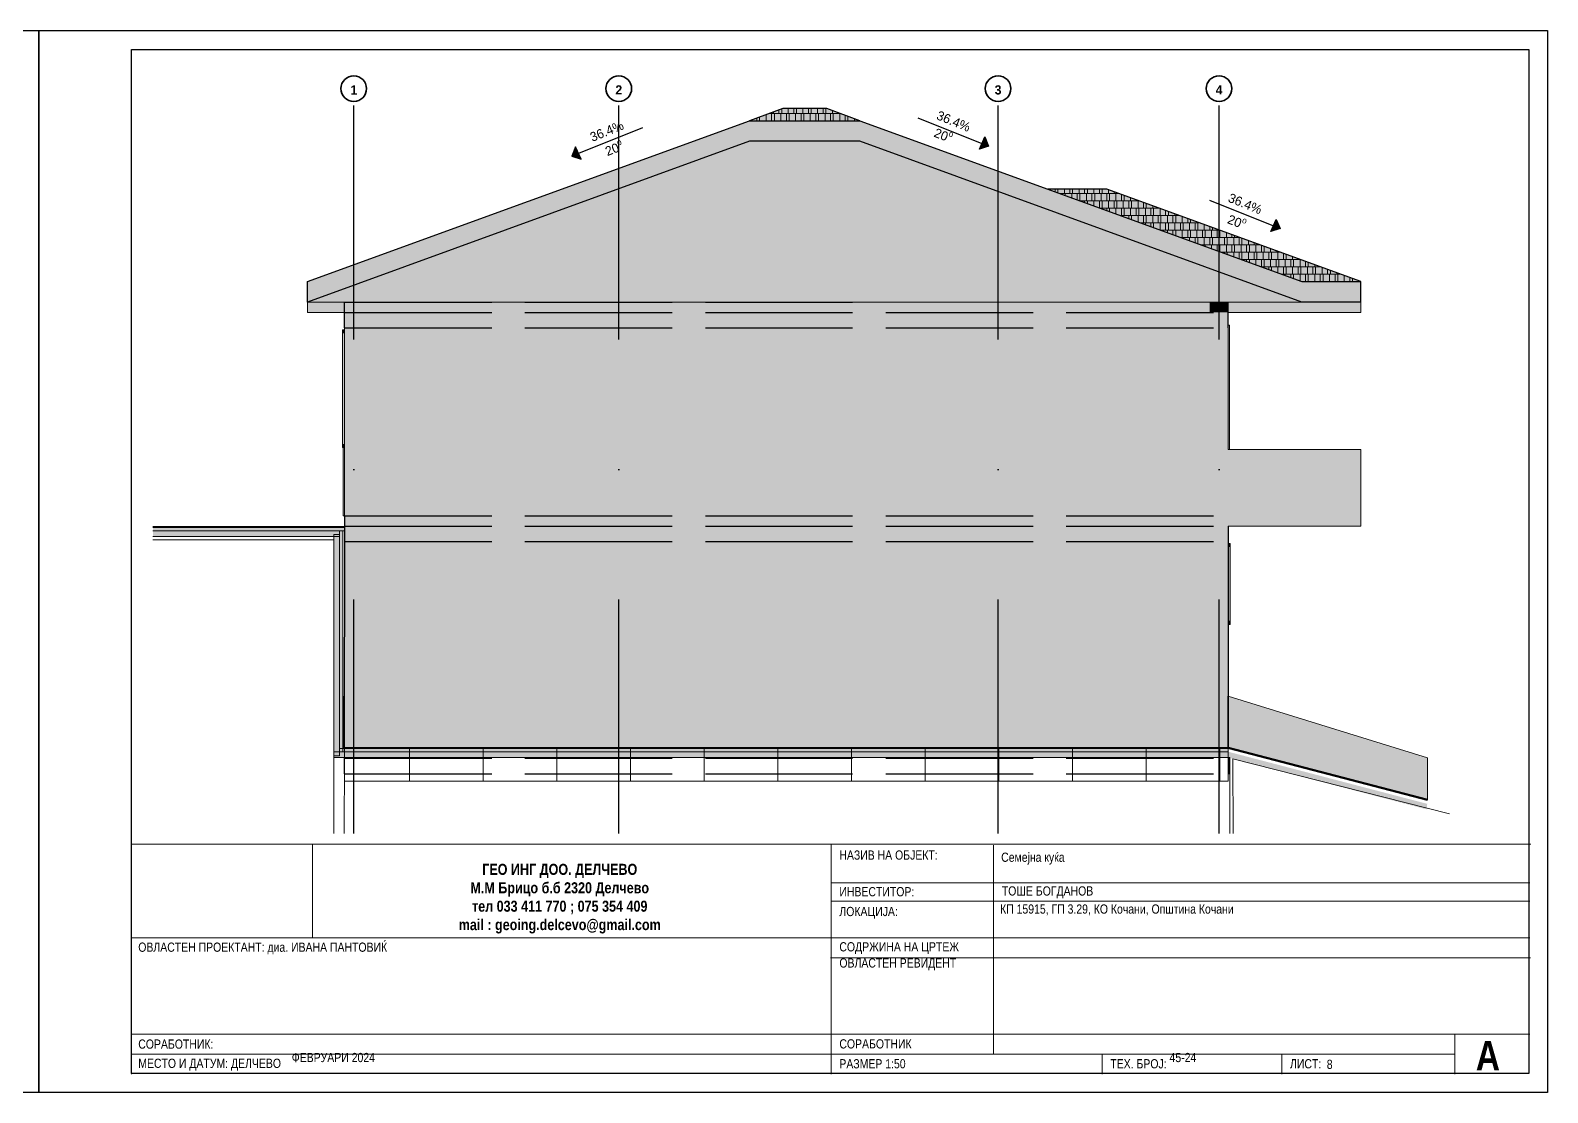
# Model space of a CAD drawing. Extents: x -1929 to 256751, y -18317 to 36108.
# Drawn here: x 13694 to 15754, y 29 to 1470 of the extents above; entities that cross this region are included whole.
import ezdxf

# ---------------------------------------------------------------- set-up
doc = ezdxf.new("R2010")
doc.units = 0
doc.header["$LTSCALE"] = 5
doc.header["$MEASUREMENT"] = 0
doc.linetypes.add('- Осеви линии', pattern=[670.277762, 317.5, -176.388889, 0, -176.388874])
doc.linetypes.add('- Скирити линии', pattern=[245, 200, -45])
for name, color, linetype in [('1 _ Конструкция - Недефинирани обекти.Structural - Bearing', 7, 'Continuous'), ('1 _ Плочи - Основни.Structural - Bearing', 7, 'Continuous'), ('4 _ - Фрагмент - Разрез.2D Elements', 7, 'Continuous'), ('4 _ - Щриховки - Основни.2D Elements', 7, 'Continuous'), ('7 _ - Основни елементи.2D Elements', 7, 'Continuous'), ('A-Terrain', 7, 'Continuous'), ('A-walls inter 12', 7, 'Continuous'), ('KEREMIDI', 7, 'Continuous'), ('Structural - Bearing', 7, 'Continuous')]:
    doc.layers.add(name, color=color, linetype=linetype)
doc.styles.add('GENERATED_STYLE_1', font='GOTHIC.TTF')
doc.styles.add('GENERATED_STYLE_2', font='GOTHICB.TTF')

# ---------------------------------------------------------------- blocks, each defined once
blk = doc.blocks.new('*X19')
at = {"layer": 'KEREMIDI', "color": 250, "linetype": 'Continuous', "lineweight": 13, "ltscale": 0.01, "true_color": 0x2a2a2a}
for p, q in [((19862, 26834), (19862, 26835)), ((20012, 26816), (20012, 26889)), ((20086, 26834), (20086, 26916)), ((20262, 26834), (20262, 26980)), ((20359, 27015), (20612, 27015)), ((20412, 26816), (20412, 27015)), ((20462, 27033), (20462, 27053)), ((20486, 26834), (20486, 26998)), ((20612, 27108), (20612, 27015)), ((20612, 27015), (21412, 27015)), ((20662, 26834), (20662, 26998)), ((20686, 27033), (20686, 27135)), ((20812, 26816), (20812, 27015)), ((20862, 27033), (20862, 27144)), ((20886, 26834), (20886, 26998)), ((21012, 27015), (21012, 27144)), ((21062, 26834), (21062, 26998)), ((21086, 27033), (21086, 27144)), ((21212, 26816), (21212, 27015)), ((21262, 27033), (21262, 27144)), ((21286, 26834), (21286, 26998)), ((21412, 27144), (21412, 27015)), ((21412, 27015), (22212, 27015)), ((21462, 26834), (21462, 26998)), ((21486, 27033), (21486, 27144)), ((21612, 26816), (21612, 27015)), ((21662, 27033), (21662, 27144)), ((21686, 26834), (21686, 26998)), ((21812, 27015), (21812, 27144)), ((21862, 26834), (21862, 26998)), ((21886, 27033), (21886, 27144)), ((22012, 26816), (22012, 27015)), ((22062, 27033), (22062, 27089)), ((22086, 26834), (22086, 26998)), ((22212, 27035), (22212, 27015)), ((22212, 27015), (22265, 27015)), ((22262, 26834), (22262, 26998)), ((22412, 26816), (22412, 26962)), ((22486, 26834), (22486, 26935)), ((22662, 26834), (22662, 26871))]:
    blk.add_line(p, q, dxfattribs=at)
blk = doc.blocks.new('*X20')
at = {"layer": 'KEREMIDI', "color": 250, "linetype": 'Continuous', "lineweight": 13, "ltscale": 0.01, "true_color": 0x2a2a2a}
for p, q in [((27962, 24942), (27962, 24960)), ((28112, 24887), (28112, 24960)), ((28186, 24860), (28186, 24960)), ((28712, 24837), (28250, 24837)), ((28312, 24815), (28312, 24837)), ((28362, 24855), (28362, 24960)), ((28386, 24788), (28386, 24820)), ((28512, 24837), (28512, 24960)), ((28562, 24724), (28562, 24820)), ((28586, 24855), (28586, 24960)), ((29512, 24837), (28712, 24837)), ((28712, 24837), (28712, 24669)), ((28762, 24855), (28762, 24960)), ((28786, 24656), (28786, 24820)), ((28912, 24837), (28912, 24960)), ((28962, 24656), (28962, 24820)), ((28986, 24855), (28986, 24960)), ((29112, 24638), (29112, 24837)), ((29162, 24855), (29162, 24960)), ((29186, 24656), (29186, 24820)), ((29312, 24837), (29312, 24960)), ((29362, 24656), (29362, 24820)), ((29386, 24855), (29386, 24960)), ((29850, 24837), (29512, 24837)), ((29512, 24837), (29512, 24638)), ((29562, 24855), (29562, 24942)), ((29586, 24656), (29586, 24820)), ((29712, 24837), (29712, 24887)), ((29762, 24656), (29762, 24820)), ((29786, 24855), (29786, 24860)), ((29912, 24638), (29912, 24815)), ((29986, 24656), (29986, 24788)), ((30162, 24656), (30162, 24724)), ((28796, 24638), (29512, 24638)), ((28912, 24596), (28912, 24638)), ((28986, 24569), (28986, 24621)), ((29162, 24505), (29162, 24621)), ((29312, 24451), (29312, 24638)), ((29512, 24439), (29343, 24439)), ((29386, 24456), (29386, 24621)), ((29512, 24638), (30312, 24638)), ((30312, 24439), (29512, 24439)), ((29512, 24439), (29512, 24378)), ((29562, 24456), (29562, 24621)), ((29586, 24351), (29586, 24422)), ((29712, 24439), (29712, 24638)), ((29762, 24287), (29762, 24422)), ((29786, 24456), (29786, 24621)), ((29912, 24240), (29912, 24439)), ((29962, 24456), (29962, 24621)), ((29986, 24257), (29986, 24422)), ((30112, 24439), (30112, 24638)), ((30162, 24257), (30162, 24422)), ((30186, 24456), (30186, 24621)), ((30312, 24669), (30312, 24638)), ((30312, 24638), (30396, 24638)), ((30943, 24439), (30312, 24439)), ((30312, 24439), (30312, 24240)), ((30362, 24456), (30362, 24621)), ((30386, 24257), (30386, 24422)), ((30512, 24439), (30512, 24596)), ((30562, 24257), (30562, 24422)), ((30586, 24456), (30586, 24569)), ((30712, 24240), (30712, 24439)), ((30762, 24456), (30762, 24505)), ((30786, 24257), (30786, 24422)), ((30912, 24439), (30912, 24451)), ((30962, 24257), (30962, 24422)), ((31112, 24378), (31112, 24240)), ((31186, 24257), (31186, 24351)), ((29890, 24240), (30312, 24240)), ((29962, 24214), (29962, 24223)), ((30112, 24159), (30112, 24240)), ((30186, 24133), (30186, 24223)), ((30312, 24240), (31112, 24240)), ((30362, 24068), (30362, 24223)), ((31112, 24041), (30437, 24041)), ((30512, 24041), (30512, 24240)), ((30562, 23996), (30562, 24024)), ((30586, 24058), (30586, 24223)), ((30712, 23941), (30712, 24041)), ((30762, 24058), (30762, 24223)), ((30786, 23914), (30786, 24024)), ((30912, 24041), (30912, 24240)), ((30962, 23859), (30962, 24024)), ((30986, 24058), (30986, 24223)), ((31112, 24240), (31490, 24240)), ((31912, 24041), (31112, 24041)), ((31112, 24041), (31112, 23842)), ((31162, 24058), (31162, 24223)), ((31186, 23859), (31186, 24024)), ((31312, 24041), (31312, 24240)), ((31362, 24257), (31362, 24287)), ((31362, 23859), (31362, 24024)), ((31386, 24058), (31386, 24223)), ((31512, 23842), (31512, 24041)), ((31562, 24058), (31562, 24214)), ((31586, 23859), (31586, 24024)), ((31712, 24041), (31712, 24159)), ((31762, 23859), (31762, 24024)), ((31786, 24058), (31786, 24133)), ((32037, 24041), (31912, 24041)), ((31912, 24041), (31912, 23842)), ((31962, 24058), (31962, 24068)), ((31986, 23859), (31986, 24024)), ((32162, 23859), (32162, 23996)), ((32312, 23842), (32312, 23941)), ((32386, 23859), (32386, 23914)), ((30984, 23842), (31112, 23842)), ((31112, 23842), (31912, 23842)), ((31162, 23777), (31162, 23825)), ((31312, 23723), (31312, 23842)), ((31386, 23696), (31386, 23825)), ((31912, 23643), (31531, 23643)), ((31562, 23660), (31562, 23825)), ((31586, 23623), (31586, 23626)), ((31712, 23643), (31712, 23842)), ((31762, 23559), (31762, 23626)), ((31786, 23660), (31786, 23825)), ((31912, 23842), (32584, 23842)), ((32712, 23643), (31912, 23643)), ((31912, 23643), (31912, 23504)), ((31962, 23660), (31962, 23825)), ((31986, 23477), (31986, 23626)), ((32112, 23643), (32112, 23842)), ((32162, 23461), (32162, 23626)), ((32186, 23660), (32186, 23825)), ((32312, 23444), (32312, 23643)), ((32362, 23660), (32362, 23825)), ((32386, 23461), (32386, 23626)), ((32512, 23643), (32512, 23842)), ((32562, 23461), (32562, 23626)), ((32586, 23660), (32586, 23825)), ((33131, 23643), (32712, 23643)), ((32712, 23643), (32712, 23444)), ((32762, 23660), (32762, 23777)), ((32786, 23461), (32786, 23626)), ((32912, 23643), (32912, 23723)), ((32962, 23461), (32962, 23626)), ((32986, 23660), (32986, 23696)), ((33112, 23444), (33112, 23643)), ((33186, 23461), (33186, 23623)), ((33362, 23461), (33362, 23559)), ((33512, 23504), (33512, 23444)), ((32078, 23444), (32712, 23444)), ((32112, 23432), (32112, 23444)), ((32186, 23405), (32186, 23427)), ((32362, 23341), (32362, 23427)), ((32512, 23286), (32512, 23444)), ((32586, 23262), (32586, 23427)), ((32712, 23245), (32625, 23245)), ((32712, 23444), (33512, 23444)), ((33512, 23245), (32712, 23245)), ((32712, 23245), (32712, 23213)), ((32762, 23262), (32762, 23427)), ((32786, 23186), (32786, 23228)), ((32912, 23245), (32912, 23444)), ((32962, 23122), (32962, 23228)), ((32986, 23262), (32986, 23427)), ((33112, 23068), (33112, 23245)), ((33162, 23262), (33162, 23427)), ((33186, 23063), (33186, 23228)), ((33312, 23245), (33312, 23444)), ((33362, 23063), (33362, 23228)), ((33386, 23262), (33386, 23427)), ((33512, 23444), (33678, 23444)), ((34225, 23245), (33512, 23245)), ((33512, 23245), (33512, 23046)), ((33562, 23262), (33562, 23427)), ((33586, 23461), (33586, 23477)), ((33586, 23063), (33586, 23228)), ((33712, 23245), (33712, 23432)), ((33762, 23063), (33762, 23228)), ((33786, 23262), (33786, 23405)), ((33912, 23046), (33912, 23245)), ((33962, 23262), (33962, 23341)), ((33986, 23063), (33986, 23228)), ((34112, 23245), (34112, 23286)), ((34162, 23063), (34162, 23228)), ((34312, 23213), (34312, 23046)), ((34386, 23063), (34386, 23186)), ((34562, 23063), (34562, 23122)), ((33172, 23046), (33512, 23046)), ((33312, 22995), (33312, 23046)), ((33386, 22968), (33386, 23029)), ((33512, 23046), (34312, 23046)), ((33562, 22904), (33562, 23029)), ((33712, 22849), (33712, 23046)), ((34312, 22847), (33719, 22847)), ((33786, 22864), (33786, 23029)), ((33912, 22776), (33912, 22847)), ((33962, 22864), (33962, 23029)), ((33986, 22749), (33986, 22830)), ((34112, 22847), (34112, 23046)), ((34162, 22685), (34162, 22830)), ((34186, 22864), (34186, 23029)), ((34312, 23046), (34772, 23046)), ((35112, 22847), (34312, 22847)), ((34312, 22847), (34312, 22648)), ((34362, 22864), (34362, 23029)), ((34386, 22665), (34386, 22830)), ((34512, 22847), (34512, 23046)), ((34562, 22665), (34562, 22830)), ((34586, 22864), (34586, 23029)), ((34712, 23046), (34712, 23068)), ((34712, 22648), (34712, 22847)), ((34762, 22864), (34762, 23029)), ((34786, 22665), (34786, 22830)), ((34912, 22847), (34912, 22995)), ((34962, 22665), (34962, 22830)), ((34986, 22864), (34986, 22968)), ((35319, 22847), (35112, 22847)), ((35112, 22847), (35112, 22648)), ((35162, 22864), (35162, 22904)), ((35186, 22665), (35186, 22830)), ((35312, 22847), (35312, 22849)), ((35362, 22665), (35362, 22830)), ((35512, 22648), (35512, 22776)), ((35586, 22665), (35586, 22749)), ((35762, 22665), (35762, 22685)), ((34265, 22648), (34312, 22648)), ((34312, 22648), (35112, 22648)), ((34362, 22613), (34362, 22631)), ((34512, 22558), (34512, 22648)), ((34586, 22531), (34586, 22631)), ((34762, 22467), (34762, 22631)), ((34912, 22449), (34912, 22648)), ((34986, 22466), (34986, 22631)), ((35112, 22648), (35865, 22648)), ((35162, 22466), (35162, 22631)), ((35312, 22449), (35312, 22648)), ((35386, 22466), (35386, 22631)), ((35562, 22466), (35562, 22631)), ((35712, 22449), (35712, 22648)), ((35786, 22466), (35786, 22631)), ((35962, 22466), (35962, 22613)), ((36112, 22449), (36112, 22558)), ((36186, 22466), (36186, 22531)), ((36362, 22466), (36362, 22467))]:
    blk.add_line(p, q, dxfattribs=at)

msp = doc.modelspace()

# ---------------------------------------------------------------- hatches: boundary and pattern name
at = {"layer": '1 _ Конструкция - Недефинирани обекти.Structural - Bearing', "linetype": 'Continuous', "lineweight": 0, "true_color": 0xdedede}
msp.add_hatch(color=254, dxfattribs=at).paths.add_polyline_path([(14120.3, 1101.4), (14120.3, 811.4), (14145.3, 811.4), (14145.3, 1101.4)])
at = {"layer": '1 _ Плочи - Основни.Structural - Bearing', "linetype": 'Continuous', "lineweight": 0, "true_color": 0xdedede}
msp.add_hatch(color=254, dxfattribs=at).paths.add_polyline_path([(15500.3, 797.4), (15500.3, 811.4), (15320.3, 811.4), (15320.3, 797.4)])
at = {"layer": '4 _ - Щриховки - Основни.2D Elements', "linetype": 'Continuous', "lineweight": 15, "true_color": 0x2a2a2a}
for points in [[(14989.7, 1325.4), (14982.4, 1309), (14994.9, 1312.9)], [(14434.2, 1312), (14429, 1299.5), (14441.5, 1295.5)], [(15385.6, 1213.5), (15378.3, 1197), (15390.8, 1201)]]:
    msp.add_hatch(color=250, dxfattribs=at).paths.add_polyline_path(points)
at = {"layer": '4 _ - Щриховки - Основни.2D Elements', "linetype": 'Continuous', "lineweight": 0, "true_color": 0xdedede}
for points in [[(14120.3, 795.6), (13860.2, 795.6), (13860.2, 790.9), (14120.1, 790.9), (14120.3, 790.9)], [(14113.6, 491), (14118.2, 491), (14118.2, 790.9), (14113.6, 790.9)], [(15591.1, 426.1), (15591.1, 483.1), (15320.3, 566.6), (15320.3, 496.4)], [(15320.3, 495.6), (14113.6, 495.6), (14113.6, 491), (15320.3, 491)]]:
    msp.add_hatch(color=254, dxfattribs=at).paths.add_polyline_path(points)
at = {"layer": '4 _ - Щриховки - Основни.2D Elements', "linetype": 'Continuous', "lineweight": 35, "true_color": 0x2a2a2a}
for points in [[(14113.4, 790.9), (13860.2, 790.9), (13860.2, 783.2), (14113.4, 783.2)], [(14105.9, 785.9), (14105.9, 485.7), (14113.6, 485.7), (14113.6, 785.9)], [(14106, 491), (14106, 483.4), (15320.3, 483.4), (15320.3, 491)]]:
    msp.add_hatch(color=250, dxfattribs=at).paths.add_polyline_path(points)
at = {"layer": 'A-walls inter 12', "linetype": 'Continuous', "lineweight": 35, "true_color": 0x2a2a2a}
msp.add_hatch(color=250, dxfattribs=at).paths.add_polyline_path([(15590.5, 420.5), (15320.3, 491.2), (15320.3, 483.3), (15589.9, 413)])
at = {"layer": 'KEREMIDI', "linetype": 'Continuous', "lineweight": 0, "true_color": 0xdedede}
for points in [[(14715.3, 1363.9), (14670.3, 1347.5), (14820.3, 1347.5), (14775.3, 1363.9)], [(14070.3, 1119.5), (14670.3, 1337.9), (14670.3, 1347.5), (14070.3, 1129.1)], [(14820.3, 1347.5), (14670.3, 1347.5), (14670.3, 1337.9), (14820.3, 1337.9)], [(14820.3, 1347.5), (14820.3, 1337.9), (15420.3, 1119.5), (15420.3, 1129.1)], [(14070.3, 1116.3), (14670.3, 1334.7), (14670.3, 1337.9), (14070.3, 1119.5)], [(14070.3, 1101.4), (14670.3, 1319.8), (14670.3, 1334.7), (14070.3, 1116.3)], [(14070.3, 1101.4), (15420.3, 1101.4), (15075.3, 1227), (14820.3, 1319.8), (14670.3, 1319.8)], [(14670.3, 1337.9), (14670.3, 1334.7), (14820.3, 1334.7), (14820.3, 1337.9)], [(14820.3, 1334.7), (14670.3, 1334.7), (14670.3, 1319.8), (14820.3, 1319.8)], [(14820.3, 1334.7), (15420.3, 1116.3), (15420.3, 1119.5), (14820.3, 1337.9)], [(14820.3, 1334.7), (14820.3, 1319.8), (15420.3, 1101.4), (15420.3, 1116.3)], [(15155.3, 1254.7), (15075.3, 1254.7), (15420.3, 1129.1), (15500.3, 1129.1)], [(15500.3, 1129.1), (15420.3, 1129.1), (15420.3, 1119.5), (15500.3, 1119.5)], [(15420.3, 1119.5), (15420.3, 1116.3), (15500.3, 1116.3), (15500.3, 1119.5)], [(15500.3, 1116.3), (15420.3, 1116.3), (15420.3, 1101.4), (15500.3, 1101.4)]]:
    msp.add_hatch(color=254, dxfattribs=at).paths.add_polyline_path(points)
at = {"layer": 'Structural - Bearing', "linetype": 'Continuous', "lineweight": 0, "true_color": 0xdedede}
for points in [[(14120.3, 1101.4), (14070.3, 1101.4), (14070.3, 1087.4), (14120.3, 1087.4)], [(15215.3, 1101.4), (14145.3, 1101.4), (14145.3, 811.4), (14480.1, 811.4), (14480.1, 1087.4), (14505.1, 1087.4), (14505.1, 811.4), (14995.3, 811.4), (14995.3, 1087.4), (15020.3, 1087.4), (15020.3, 811.4), (15215.3, 811.4)], [(15215.3, 1101.4), (15215.3, 811.4), (15295.3, 811.4), (15295.3, 1101.4)], [(15295.3, 1101.4), (15295.3, 1087.4), (15320.3, 1087.4), (15320.3, 1101.4)], [(15500.3, 1101.4), (15320.3, 1101.4), (15320.3, 1087.4), (15500.3, 1087.4)], [(14480.1, 1087.4), (14480.1, 811.4), (14505.1, 811.4), (14505.1, 1087.4)], [(14995.3, 1087.4), (14995.3, 811.4), (15020.3, 811.4), (15020.3, 1087.4)], [(15295.3, 1087.4), (15295.3, 811.4), (15320.3, 811.4), (15320.3, 1087.4)], [(14117.8, 1058.9), (14120.3, 1058.9), (14120.3, 1063.9), (14117.8, 1063.9)], [(14117.8, 908.9), (14120.3, 908.9), (14120.3, 1058.9), (14117.8, 1058.9)], [(15322.2, 1070.1), (15320.3, 1070.1), (15320.3, 901.4), (15322.2, 901.4)], [(14117.8, 903.9), (14120.3, 903.9), (14120.3, 908.9), (14117.8, 908.9)], [(14120.3, 903.9), (14118.4, 903.9), (14118.4, 811.4), (14120.3, 811.4)], [(15320.3, 811.4), (15484.3, 811.4), (15484.3, 901.4), (15320.3, 901.4)], [(15500.3, 901.4), (15484.3, 901.4), (15484.3, 811.4), (15500.3, 811.4)], [(14120.3, 811.4), (14120.3, 496.4), (14145.3, 496.4), (14145.3, 811.4)], [(14145.3, 811.4), (14145.3, 496.4), (14480.1, 496.4), (14480.1, 797.4), (14505.1, 797.4), (14505.1, 496.4), (14995.3, 496.4), (14995.3, 797.4), (15020.3, 797.4), (15020.3, 496.4), (15215.3, 496.4), (15215.3, 811.4)], [(15215.3, 496.4), (15295.3, 496.4), (15295.3, 811.4), (15215.3, 811.4)], [(15295.3, 811.4), (15295.3, 496.4), (15320.3, 496.4), (15320.3, 811.4)], [(14480.1, 797.4), (14480.1, 496.4), (14505.1, 496.4), (14505.1, 797.4)], [(14995.3, 797.4), (14995.3, 496.4), (15020.3, 496.4), (15020.3, 797.4)], [(15320.3, 773.9), (15320.3, 768.9), (15322.8, 768.9), (15322.8, 773.9)], [(15320.3, 768.9), (15320.3, 668.9), (15322.8, 668.9), (15322.8, 768.9)], [(15320.3, 668.9), (15320.3, 663.9), (15322.8, 663.9), (15322.8, 668.9)]]:
    msp.add_hatch(color=254, dxfattribs=at).paths.add_polyline_path(points)
at = {"layer": 'Structural - Bearing', "linetype": 'Continuous', "lineweight": 20, "true_color": 0x222222}
h = msp.add_hatch(dxfattribs=at)
h.set_pattern_fill('GRID_100X100_0001', color=250, scale=0.05, style=0, pattern_type=2)
h.set_pattern_definition([(0, (14608.64, 811.43), (0, 100), []), (90, (14608.64, 811.43), (-100, 0), [])])
h.paths.add_polyline_path([(14120.3, 451.4), (15320.3, 451.4), (15320.3, 496.4), (14120.3, 496.4)])

# ---------------------------------------------------------------- linework, layer by layer
at = {"layer": '1 _ Конструкция - Недефинирани обекти.Structural - Bearing', "color": 250, "linetype": 'Continuous', "lineweight": 20, "ltscale": 0.01, "true_color": 0x2a2a2a}
for p, q in [((14120.3, 1101.4), (14145.3, 1101.4)), ((14120.3, 811.4), (14120.3, 1087.4))]:
    msp.add_line(p, q, dxfattribs=at)
at = {"layer": '1 _ Плочи - Основни.Structural - Bearing', "color": 250, "linetype": 'Continuous', "lineweight": 20, "ltscale": 0.01, "true_color": 0x222222}
for p, q in [((15500.3, 797.4), (15500.3, 811.4)), ((15320.3, 797.4), (15500.3, 797.4))]:
    msp.add_line(p, q, dxfattribs=at)
at = {"layer": '4 _ - Щриховки - Основни.2D Elements', "color": 250, "linetype": 'Continuous', "lineweight": 13, "ltscale": 0.01, "true_color": 0x2a2a2a, "flags": 128}
for points in [[(14989.7, 1325.4), (14994.9, 1312.9), (14982.4, 1309)], [(14434.2, 1312), (14429, 1299.5), (14441.5, 1295.5)], [(15385.6, 1213.5), (15390.8, 1201), (15378.3, 1197)], [(14105.9, 785.9), (14113.6, 785.9), (14113.6, 485.7), (14105.9, 485.7)], [(14113.6, 491), (14113.6, 790.9), (14118.2, 790.9), (14118.2, 491)], [(15591.1, 426.1), (15591.1, 483.1), (15320.3, 566.6), (15320.3, 496.4)], [(15320.3, 495.6), (14113.6, 495.6), (14113.6, 491), (15320.3, 491)], [(14106, 491), (14106, 483.4), (15320.3, 483.4), (15320.3, 491)]]:
    msp.add_lwpolyline(points, close=True, dxfattribs=at)
for points in [[(13860.2, 790.9), (14120.1, 790.9), (14120.3, 790.9), (14120.3, 795.6), (13860.2, 795.6)], [(13860.2, 783.2), (14113.4, 783.2), (14113.4, 790.9), (13860.2, 790.9)]]:
    msp.add_lwpolyline(points, dxfattribs=at)
at = {"layer": '4 _ - Щриховки - Основни.2D Elements', "color": 254, "linetype": 'Continuous', "lineweight": 0, "ltscale": 0.01, "true_color": 0xdedede, "flags": 128}
for points in [[(14105.9, 380.4), (14105.9, 778.9), (13860.2, 778.9)], [(15322.4, 380.4), (15322.3, 483.4), (15316.2, 483.4), (14120.3, 483.4), (14120, 380.4)], [(15620.6, 406.8), (15326.5, 481.6), (15326.8, 380.4)]]:
    msp.add_lwpolyline(points, dxfattribs=at)
at = {"layer": '7 _ - Основни елементи.2D Elements', "linetype": 'Continuous', "lineweight": 13, "ltscale": 0.01}
for p, q in [((13830.9, 365.9), (15731.4, 365.9)), ((13830.9, 365.9), (13830.9, 53.7)), ((14077, 365.9), (14077, 238.5)), ((14781.1, 365.9), (14781.1, 53.7)), ((15001.6, 364.6), (15001.6, 80.7)), ((14781.1, 313.5), (15729.8, 313.5)), ((14781.1, 288.5), (15729.8, 288.5)), ((13830.9, 238.5), (15729.8, 238.5)), ((14780.4, 211.4), (15730.6, 211.4)), ((13830.9, 107.8), (15729.8, 107.8)), ((15627.9, 107.8), (15627.9, 53.7)), ((13830.9, 80.7), (15627.9, 80.7)), ((15149, 80.7), (15149, 53.7)), ((15393, 80.7), (15393, 53.7))]:
    msp.add_line(p, q, dxfattribs=at)
at = {"layer": '7 _ - Основни елементи.2D Elements', "linetype": 'Continuous', "lineweight": 25, "ltscale": 0.2, "flags": 128}
for points in [[(11656.2, 1470.1), (13705.1, 1470.1), (13705.1, 28.6), (11656.2, 28.6)], [(13705.1, 1470.1), (15754, 1470.1), (15754, 28.6), (13705.1, 28.6)], [(13830.9, 1444.3), (15728.3, 1444.3), (15728.3, 54.4), (13830.9, 54.4)]]:
    msp.add_lwpolyline(points, close=True, dxfattribs=at)
at = {"layer": '7 _ - Основни елементи.2D Elements', "linetype": '- Осеви линии', "lineweight": 25, "ltscale": 0.2, "flags": 128}
for points in [[(14132.9, 380.4), (14132.9, 1373.6)], [(14492.8, 380.4), (14492.8, 1373.6)], [(15007.8, 380.4), (15007.8, 1373.6)], [(15307.8, 380.4), (15307.8, 1373.6)]]:
    msp.add_lwpolyline(points, dxfattribs=at)
at = {"layer": '7 _ - Основни елементи.2D Elements', "linetype": 'Continuous', "lineweight": 25, "ltscale": 0.2, "flags": 128}
for points in [[(14898.8, 1351.4), (14994.9, 1312.9)], [(14525.1, 1338), (14429, 1299.5)], [(15294.7, 1239.5), (15390.8, 1201)], [(14120.3, 796.4), (13860.2, 796.4)], [(14120.3, 797.4), (14119.8, 496.4)], [(15320.3, 797.4), (15320.3, 496.4)], [(14119.8, 496.4), (14119.8, 566.6)], [(15320.3, 496.4), (15320.3, 566.6)], [(15320.3, 496.4), (14120.3, 496.4)]]:
    msp.add_lwpolyline(points, dxfattribs=at)
at = {"layer": '7 _ - Основни елементи.2D Elements', "linetype": '- Скирити линии', "lineweight": 25, "ltscale": 0.2, "flags": 128}
for points in [[(14989.7, 1325.4), (14994.9, 1312.9), (14982.4, 1309)], [(14434.2, 1312), (14429, 1299.5), (14441.5, 1295.5)], [(15385.6, 1213.5), (15390.8, 1201), (15378.3, 1197)]]:
    msp.add_lwpolyline(points, close=True, dxfattribs=at)
for points in [[(14120.3, 1101.4), (14811.7, 1101.4)], [(14120.3, 1066.4), (14120.3, 1101.4)], [(15320.3, 1066.4), (15320.3, 1101.4)], [(14120.3, 1087.4), (15320.3, 1087.4)], [(14120.3, 1066.4), (15320.3, 1066.4)], [(14120.3, 811.4), (15320.3, 811.4)], [(14120.3, 811.4), (14120.3, 776.4)], [(14120.3, 797.4), (15320.3, 797.4)], [(14120.3, 776.4), (15320.3, 776.4)], [(14120.3, 496.4), (15320.3, 496.4)], [(14120.3, 461.4), (14120.3, 484)], [(14120.3, 482.4), (15320.3, 482.4)], [(15321.2, 460.7), (15321.2, 483.3)], [(14120.3, 461.4), (15320.3, 461.4)]]:
    msp.add_lwpolyline(points, dxfattribs=at)
at = {"layer": '7 _ - Основни елементи.2D Elements', "color": 250, "linetype": 'Continuous', "lineweight": 35, "ltscale": 0.01, "true_color": 0x2a2a2a}
for centre in [(14132.9, 1391), (14492.8, 1391), (15007.8, 1391), (15307.8, 1391)]:
    msp.add_circle(centre, 17.4, dxfattribs=at)
at = {"layer": 'A-Terrain', "color": 250, "linetype": 'Continuous', "lineweight": 50, "ltscale": 0.01, "true_color": 0x2a2a2a, "flags": 128}
msp.add_lwpolyline([(15591.1, 426.1), (15320.3, 496.4)], dxfattribs=at)
at = {"layer": 'KEREMIDI', "color": 250, "linetype": 'Continuous', "lineweight": 25, "ltscale": 0.01, "true_color": 0x2a2a2a}
for p, q in [((14715.3, 1363.9), (14670.3, 1347.5)), ((14775.3, 1363.9), (14715.3, 1363.9)), ((14820.3, 1347.5), (14775.3, 1363.9)), ((14070.3, 1129.1), (14670.3, 1347.5)), ((14670.3, 1347.5), (14820.3, 1347.5)), ((14820.3, 1347.5), (15420.3, 1129.1)), ((14670.3, 1319.8), (14070.3, 1101.4)), ((14820.3, 1319.8), (14670.3, 1319.8)), ((15420.3, 1101.4), (14820.3, 1319.8)), ((15155.3, 1254.7), (15075.3, 1254.7)), ((15500.3, 1129.1), (15155.3, 1254.7)), ((15420.3, 1129.1), (15500.3, 1129.1)), ((15500.3, 1119.5), (15500.3, 1129.1)), ((15500.3, 1116.3), (15500.3, 1119.5)), ((15500.3, 1101.4), (15500.3, 1116.3)), ((15500.3, 1101.4), (15420.3, 1101.4))]:
    msp.add_line(p, q, dxfattribs=at)
at = {"layer": 'KEREMIDI', "linetype": 'Continuous', "lineweight": 25, "ltscale": 0.01}
for p, q in [((14070.3, 1119.5), (14070.3, 1129.1)), ((14070.3, 1116.3), (14070.3, 1119.5)), ((14070.3, 1101.4), (14070.3, 1116.3))]:
    msp.add_line(p, q, dxfattribs=at)
at = {"layer": 'Structural - Bearing', "linetype": 'Continuous', "lineweight": 20, "ltscale": 0.01}
msp.add_line((14070.3, 1087.4), (14070.3, 1101.4), dxfattribs=at)
at = {"layer": 'Structural - Bearing', "color": 250, "linetype": 'Continuous', "lineweight": 20, "ltscale": 0.01, "true_color": 0x222222}
for p, q in [((14070.3, 1101.4), (14120.3, 1101.4)), ((15320.3, 1101.4), (15420.3, 1101.4)), ((15500.3, 1087.4), (15500.3, 1101.4)), ((14070.3, 1087.4), (14120.3, 1087.4)), ((15320.3, 1087.4), (15500.3, 1087.4)), ((14120.3, 451.4), (14120.3, 496.4)), ((15320.3, 451.4), (15320.3, 496.4)), ((14120.3, 451.4), (15320.3, 451.4))]:
    msp.add_line(p, q, dxfattribs=at)
at = {"layer": 'Structural - Bearing', "color": 250, "linetype": 'Continuous', "lineweight": 20, "ltscale": 0.01, "true_color": 0x2a2a2a}
for p, q in [((15215.3, 1101.4), (14145.3, 1101.4)), ((15295.3, 1101.4), (15215.3, 1101.4)), ((15320.3, 1101.4), (15295.3, 1101.4)), ((15320.3, 901.4), (15320.3, 1087.4)), ((15322.2, 1070.1), (15320.3, 1070.1)), ((15322.2, 901.4), (15322.2, 1070.1)), ((15484.3, 901.4), (15320.3, 901.4)), ((15484.3, 901.4), (15500.3, 901.4)), ((15500.3, 901.4), (15500.3, 811.4)), ((14120.3, 496.4), (14120.3, 811.4)), ((15320.3, 496.4), (15320.3, 797.4)), ((15320.3, 773.9), (15322.8, 773.9)), ((15322.8, 773.9), (15322.8, 768.9)), ((15322.8, 768.9), (15322.8, 668.9)), ((15320.3, 663.9), (15322.8, 663.9)), ((15322.8, 668.9), (15322.8, 663.9)), ((14120.3, 496.4), (14145.3, 496.4)), ((14480.1, 496.4), (14145.3, 496.4)), ((14480.1, 496.4), (14505.1, 496.4)), ((14995.3, 496.4), (14505.1, 496.4)), ((14995.3, 496.4), (15020.3, 496.4)), ((15215.3, 496.4), (15020.3, 496.4)), ((15295.3, 496.4), (15215.3, 496.4)), ((15295.3, 496.4), (15320.3, 496.4))]:
    msp.add_line(p, q, dxfattribs=at)
at = {"layer": 'Structural - Bearing', "color": 250, "linetype": 'Continuous', "lineweight": 18, "ltscale": 0.01, "true_color": 0x2a2a2a}
for p, q in [((14117.8, 1058.9), (14117.8, 1063.9)), ((14120.3, 1063.9), (14117.8, 1063.9)), ((14117.8, 908.9), (14117.8, 1058.9)), ((14117.8, 903.9), (14117.8, 908.9)), ((14120.3, 903.9), (14117.8, 903.9))]:
    msp.add_line(p, q, dxfattribs=at)
at = {"layer": 'Structural - Bearing', "color": 250, "linetype": 'Continuous', "lineweight": 15, "ltscale": 0.01, "true_color": 0x2a2a2a}
for q in [(14118.4, 903.9), (14120.3, 811.4)]:
    msp.add_line((14118.4, 811.4), q, dxfattribs=at)

# ---------------------------------------------------------------- block references
at = {"color": 250, "linetype": 'Continuous', "lineweight": 20, "ltscale": 0.01, "true_color": 0x2a2a2a, "xscale": 0.04999999895859551, "yscale": 0.04999999895859551, "zscale": 0.04999999895859551}
for name in ['*X19', '*X20']:
    msp.add_blockref(name, (13679.7, 6.7), dxfattribs=at)

# ---------------------------------------------------------------- texts
at = {"layer": '4 _ - Фрагмент - Разрез.2D Elements', "linetype": 'Continuous', "lineweight": 35}
for s, insert, char_height, attachment_point, style in [('\\A1;{\\pqc;\\fCentury Gothic|b1|i0|c204|p34;1}', (14133, 1389.2), 12.5, 5, 'GENERATED_STYLE_2'), ('\\A1;{\\pqc;\\fCentury Gothic|b1|i0|c204|p34;2}', (14492.8, 1389.3), 12.5, 5, 'GENERATED_STYLE_2'), ('\\A1;{\\pqc;\\fCentury Gothic|b1|i0|c204|p34;3}', (15007.8, 1389.2), 12.5, 5, 'GENERATED_STYLE_2'), ('\\A1;{\\pqc;\\fCentury Gothic|b1|i0|c204|p34;4}', (15307.9, 1389.3), 12.5, 5, 'GENERATED_STYLE_2'), ('\\A1;{\\W0.850000x;\\pql;\\fCentury Gothic|b0|i0|c204|p34;НАЗИВ НА ОБЈЕКТ:}', (14792.3, 350.9), 12.5, 4, 'GENERATED_STYLE_1'), ('\\A1;{\\W0.850000x;\\pql;\\fCentury Gothic|b0|i0|c204|p34;Семејна куќа}', (15012, 346.2), 12.5, 4, 'GENERATED_STYLE_1'), ('\\A1;{\\W0.850000x;\\pqc;\\fCentury Gothic|b1|i0|c204|p34;ГЕО ИНГ ДОО. ДЕЛЧЕВО\\P\\pqc;\\fCentury Gothic|b1|i0|c204|p34;М.М Брицо б.б 2320 Делчево \\P\\pqc;\\fCentury Gothic|b1|i0|c204|p34;тел 033 411 770 ; 075 354 409 \\P\\pqc;\\fCentury Gothic|b1|i0|c204|p34;mail : geoing.delcevo@gmail.com\\P\\pqc;\\fCentury Gothic|b0|i0|c204|p34;\\H0.833333x;}', (14412.6, 291.8), 15, 5, 'GENERATED_STYLE_2'), ('\\A1;{\\W0.850000x;\\pql;\\fCentury Gothic|b0|i0|c204|p34;ИНВЕСТИТОР:}', (14792.3, 301.2), 12.5, 4, 'GENERATED_STYLE_1'), ('\\A1;{\\W0.850000x;\\pql;\\fCentury Gothic|b0|i0|c204|p34;ТОШЕ БОГДАНОВ}', (15012.9, 300.5), 12.5, 4, 'GENERATED_STYLE_1'), ('\\A1;{\\W0.850000x;\\pql;\\fCentury Gothic|b0|i0|c204|p34;ЛОКАЦИЈА:}', (14792.3, 272.6), 12.5, 4, 'GENERATED_STYLE_1'), ('\\A1;{\\W0.850000x;\\pql;\\fCentury Gothic|b0|i0|c204|p34;КП 15915, ГП 3.29, КО Кочани, Општина Кочани\\P\\pql;\\fCentury Gothic|b0|i0|c204|p34;}', (15010.5, 276.6), 12.5, 4, 'GENERATED_STYLE_1'), ('\\A1;{\\W0.850000x;\\pql;\\fCentury Gothic|b0|i0|c204|p34;ОВЛАСТЕН ПРОЕКТАНТ: д\\fCentury Gothic|b0|i0|c204|p34;иа\\fCentury Gothic|b0|i0|c204|p34;. ИВАНА ПАНТОВИЌ}', (13840.3, 224.2), 12.5, 4, 'GENERATED_STYLE_1'), ('\\A1;{\\W0.850000x;\\pql;\\fCentury Gothic|b0|i0|c204|p34;СОДРЖИНА НА ЦРТЕЖ}', (14792.3, 224.7), 12.5, 4, 'GENERATED_STYLE_1'), ('\\A1;{\\W0.850000x;\\pql;\\fCentury Gothic|b0|i0|c204|p34;ОВЛАСТЕН РЕВИДЕНТ\\P\\pqc;\\fCentury Gothic|b0|i0|c204|p34;}', (14792.3, 202.8), 12.5, 4, 'GENERATED_STYLE_1'), ('\\A1;{\\W0.850000x;\\pql;\\fCentury Gothic|b0|i0|c204|p34;СОРАБОТНИК:}', (13840.3, 94.4), 12.5, 4, 'GENERATED_STYLE_1'), ('\\A1;{\\W0.850000x;\\pql;\\fCentury Gothic|b0|i0|c204|p34;ФЕВРУАРИ 2024\\P\\pql;\\fCentury Gothic|b0|i0|c204|p34;}', (14048.7, 76.2), 12.5, 4, 'GENERATED_STYLE_1'), ('\\A1;{\\W0.850000x;\\pql;\\fCentury Gothic|b0|i0|c204|p34;СОРАБОТНИК}', (14792.3, 94.7), 12.5, 4, 'GENERATED_STYLE_1'), ('\\A1;{\\W0.850000x;\\pql;\\fCentury Gothic|b0|i0|c204|p34;45-24\\P\\pql;\\fCentury Gothic|b0|i0|c204|p34;}', (15240.6, 76.2), 12.5, 4, 'GENERATED_STYLE_1'), ('\\A1;{\\W0.850000x;\\pql;\\fCentury Gothic|b1|i0|c204|p34;А}', (15656.5, 78.8), 40, 4, 'GENERATED_STYLE_2'), ('\\A1;{\\W0.850000x;\\pql;\\fCentury Gothic|b0|i0|c204|p34;МЕСТО И ДАТУМ: ДЕЛЧЕВО}', (13840.3, 66.6), 12.5, 4, 'GENERATED_STYLE_1'), ('\\A1;{\\W0.850000x;\\pql;\\fCentury Gothic|b0|i0|c204|p34;РАЗМЕР 1:50}', (14792.3, 67.7), 12.5, 4, 'GENERATED_STYLE_1'), ('\\A1;{\\W0.850000x;\\pql;\\fCentury Gothic|b0|i0|c204|p34;ТЕХ. БРОЈ: }', (15160.2, 67.7), 12.5, 4, 'GENERATED_STYLE_1'), ('\\A1;{\\W0.850000x;\\pql;\\fCentury Gothic|b0|i0|c204|p34;ЛИСТ: }', (15404.2, 67.7), 12.5, 4, 'GENERATED_STYLE_1'), ('\\A1;{\\W0.850000x;\\pql;\\fCentury Gothic|b0|i0|c204|p34;8}', (15454.1, 67), 12.5, 4, 'GENERATED_STYLE_1')]:
    msp.add_mtext(s, dxfattribs=dict(at, insert=insert, char_height=char_height, attachment_point=attachment_point, style=style))
at = {"layer": '4 _ - Фрагмент - Разрез.2D Elements', "linetype": 'Continuous', "lineweight": 35, "char_height": 12.5, "attachment_point": 5, "style": 'GENERATED_STYLE_1'}
for s, insert, rotation in [('\\A1;{\\pqc;\\fCentury Gothic|b0|i0|c204|p34;36.4%}', (14947.4, 1346.7), 337.9692), ('\\A1;{\\pqc;\\fCentury Gothic|b0|i0|c204|p34;36.4%}', (14476.5, 1333.3), 22.0308), ('\\A1;{\\pqc;\\fCentury Gothic|b0|i0|c204|p34;20\\fCentury Gothic|b0|i0|c204|p34;\\A1{\\H.66x;\\Sо^  ;}}', (14486.6, 1309.7), 21.1781), ('\\A1;{\\pqc;\\fCentury Gothic|b0|i0|c204|p34;20\\fCentury Gothic|b0|i0|c204|p34;\\A1{\\H.66x;\\Sо^  ;}}', (14933.4, 1327.5), 338.8219), ('\\A1;{\\pqc;\\fCentury Gothic|b0|i0|c204|p34;36.4%}', (15343.3, 1234.8), 337.9692), ('\\A1;{\\pqc;\\fCentury Gothic|b0|i0|c204|p34;20\\fCentury Gothic|b0|i0|c204|p34;\\A1{\\H.66x;\\Sо^  ;}}', (15331.9, 1210.1), 338.8219)]:
    msp.add_mtext(s, dxfattribs=dict(at, insert=insert, rotation=rotation))

doc.saveas('drawing.dxf')
